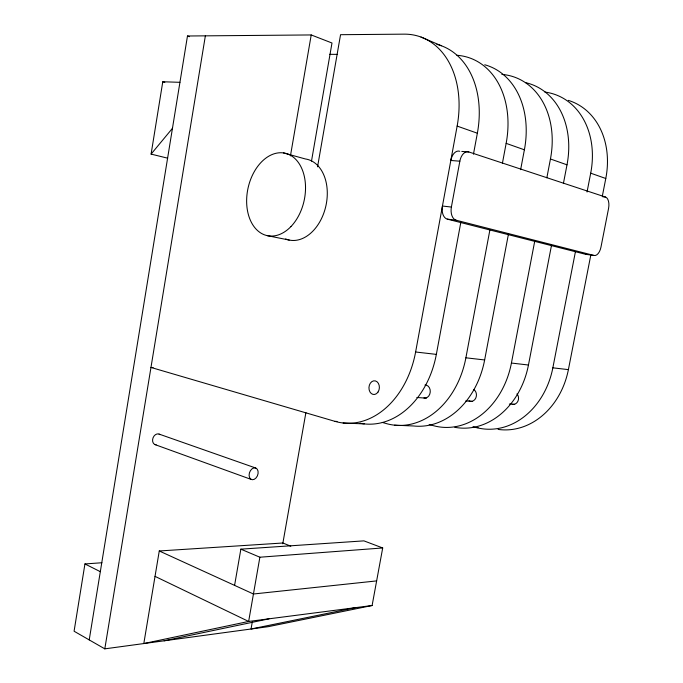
<?xml version="1.0" encoding="UTF-8"?>
<svg xmlns="http://www.w3.org/2000/svg" width="683" height="683" viewBox="0 0 683 683"><rect width="100%" height="100%" fill="white"/><g stroke="black" fill="none" stroke-linecap="round" stroke-linejoin="round"><path stroke-width="1.02" d="M101.904 562.749L84.94 563.945L74.08 631.229L104.806 648.85L268.146 626.687L372.107 605.514L382.702 547.962L363.919 540.868L240.86 549.158L234.585 585.382M167.677 158.183L151.097 154.102L162.776 81.764L179.936 82.319M89.217 639.903L187.475 36.003L311.217 34.944L331.989 43.003L311.499 161.094M104.806 648.85L205.361 35.849M290.796 546.195L282.899 543.002L159.267 550.976L143.806 643.557L248.646 621.445L372.107 605.514M290.446 155.861L311.217 34.944M317.561 166.823L340.552 34.696L404.114 34.15A89.661 64.646 -72.2 0 1 457.14 126.09L415.614 351.993A86.203 64.057 -83 0 1 334.935 421.351L150.969 367.437L153.094 367.608M382.702 547.962L259.873 557.217L248.646 621.445L155.024 576.358M252.326 621.692L251.045 629.009L355.262 607.691M282.762 543.779L305.899 412.592M451.386 207.06L459.847 161.205A11.671 7.035 -83.7 0 1 468.803 151.95L605.514 197.054A9.972 5.199 -81.4 0 1 608.57 208.4L600.972 247.109A9.903 5.191 -80.4 0 1 594.073 255.468L585.673 254.324L447.263 219.123A11.483 7.052 -82.3 0 1 442.447 206.027L451.386 207.06A11.56 7.035 -82.2 0 0 456.167 220.233L594.073 255.468M360.163 423.264A84.521 63.809 -82.9 0 0 436.343 354.383L460.829 222.308M473.464 154.179L477.357 133.211A87.876 64.364 -71.7 0 0 436.821 44.344M382.309 422.435L386.407 423.597A82.122 63.399 -82.7 0 0 465.891 357.798L489.848 230.18M502.415 163.237L506.146 143.362A85.341 63.886 -71 0 0 456.901 55.289M394.518 425.176L413.744 425.987A80.594 63.092 -82.6 0 0 484.64 359.958L508.57 233.441M520.634 169.666L524.39 149.799A83.736 63.536 -70.5 0 0 484.759 64.774M429.155 424.51L433.261 425.637A78.408 62.588 -82.5 0 0 511.422 363.049L534.84 240.612M546.844 177.819L550.447 158.985A81.439 62.973 -69.8 0 0 501.851 74.404M454.801 427.31A77.008 62.238 -82.4 0 0 528.454 365.012L551.548 245.112M563.39 183.59L567.001 164.825A79.979 62.58 -69.2 0 0 525.893 82.711M472.995 426.679L476.085 427.507A75.01 61.683 -82.2 0 0 552.846 367.83L575.436 251.668M587.038 192.017L590.701 173.175A77.888 61.965 -68.4 0 0 544.897 92.06M498.078 429.402A73.738 61.299 -82 0 0 568.393 369.623L590.872 254.733M602.312 196.252L605.787 178.494A76.556 61.538 -67.8 0 0 568.265 100.358M151.097 154.102L172.458 128.319M164.125 640.799L268.974 618.824M376.64 580.909L253.444 593.997L159.267 550.976M329.752 54.324L337.214 54.375M334.935 421.351L337.052 421.445M476.085 427.507L478.1 427.592M343.122 422.999L364.278 423.895M416.826 397.489L426.405 398.163M465.755 400.947L472.141 401.399M509.364 404.029L514.683 404.404M461.785 151.421L468.803 151.95M459.847 161.205L450.823 160.462A11.594 7.052 -83.8 0 1 459.77 151.267M602.679 196.772L605.514 197.054M415.614 351.993L436.343 354.383M465.891 357.798L484.64 359.958M511.422 363.049L528.454 365.012M552.846 367.83L568.393 369.623M447.263 219.123L456.167 220.233M267.309 235.661L289.199 240.057M283.539 152.941L305.292 158.943A41.364 28.695 -77.6 0 1 325.586 207.214A41.364 28.695 -77.6 0 1 285.631 238.948M162.776 81.764L164.816 82.378M187.475 36.003L189.481 36.703M159.079 434.089L255.775 468.043A6.13 4.277 -70 0 1 256.005 477.989A6.13 4.277 -70 0 1 249.09 475.317A6.13 4.277 -70 0 1 255.775 468.043M457.14 126.09L477.357 133.211M506.146 143.362L524.39 149.799M550.447 158.985L567.001 164.825M590.701 173.175L605.787 178.494M155.058 444.616L251.498 479.534M240.86 549.158L259.873 557.217M421.018 37.061L441.355 45.761M84.94 563.945L100.316 571.671M586.347 254.409A9.844 5.216 -80.5 0 1 585.673 254.324M156.159 444.821A5.635 4.286 -68.8 0 1 153.043 437.829A5.635 4.286 -68.8 0 1 160.044 434.661M516.954 393.912A5.959 4.994 -85.6 0 1 517.97 401.041A5.959 4.994 -85.6 0 1 512.421 404.225M473.754 389.549A6.232 5.071 -85.6 0 1 475.855 397.899A6.232 5.071 -85.6 0 1 468.965 400.708M424.946 385.058A6.531 5.148 -85.6 0 1 430.247 391.991A6.531 5.148 -85.6 0 1 423.912 397.967M377.972 392.127A6.864 5.208 -85.6 0 0 375.368 380.909A6.864 5.208 -85.6 0 0 369.161 389.891A6.864 5.208 -85.6 0 0 377.972 392.127M290.915 226.602A42.167 28.729 -77.9 0 0 290.71 155.408A42.167 28.729 -77.9 0 0 246.631 201.229A42.167 28.729 -77.9 0 0 290.915 226.602"/></g></svg>
